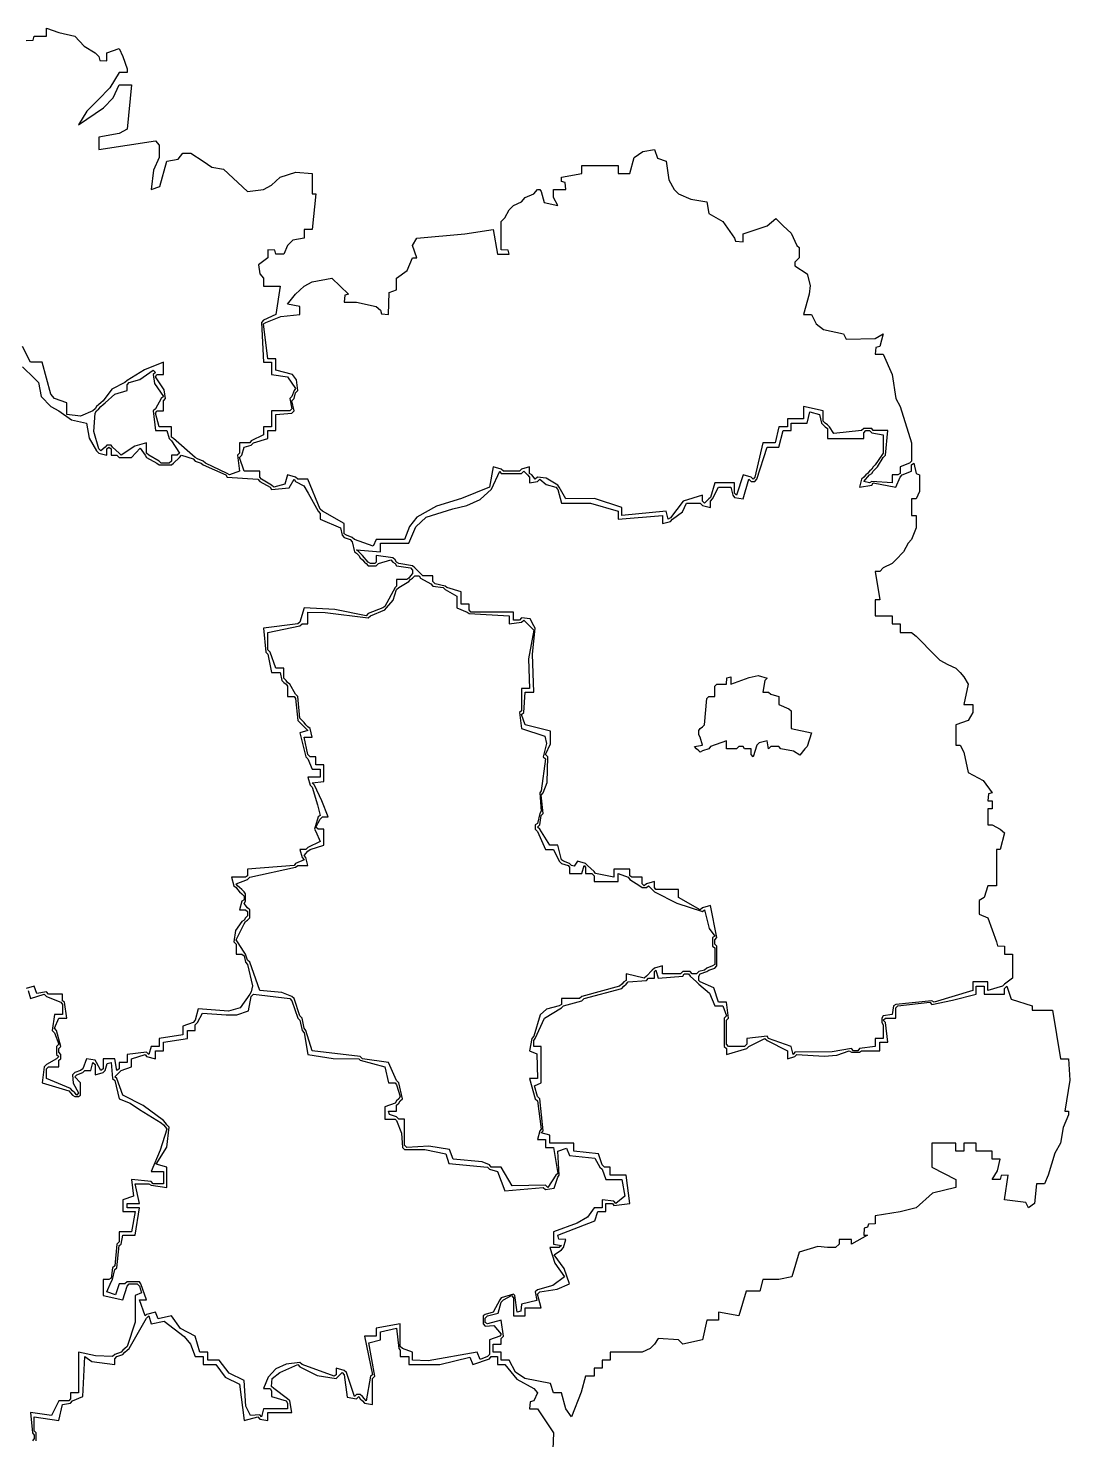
# Model space of a CAD drawing. Extents: x 16 to 685, y 19 to 909.
# Drawn here: x 280 to 685, y 353 to 901 of the extents above; entities that cross this region are included whole.
import ezdxf

# ---------------------------------------------------------------- set-up
doc = ezdxf.new("R2010")
doc.units = 0
for name, color, linetype in [('bay', 7, 'CONTINUOUS'), ('ber', 7, 'CONTINUOUS'), ('bra', 7, 'CONTINUOUS'), ('ham', 7, 'CONTINUOUS'), ('hes', 7, 'CONTINUOUS'), ('mvp', 7, 'CONTINUOUS'), ('nds', 7, 'CONTINUOUS'), ('sac', 7, 'CONTINUOUS'), ('sah', 7, 'CONTINUOUS'), ('sh', 7, 'CONTINUOUS'), ('thu', 7, 'CONTINUOUS')]:
    doc.layers.add(name, color=color, linetype=linetype)

msp = doc.modelspace()

# ---------------------------------------------------------------- linework, layer by layer
at = {"layer": 'bay', "color": 7}
msp.add_lwpolyline([(283.068889, 352.495556), (283.068889, 355.6), (282.222222, 356.446667), (282.222222, 361.808889), (291.817778, 360.397778), (293.228889, 366.606667), (296.333333, 367.171111), (297.18, 368.017778), (301.131111, 369.711111), (301.977778, 385.233333), (304.694167, 383.363611), (313.548889, 382.128889), (313.548889, 384.386667), (314.395556, 385.233333), (316.653333, 386.08), (317.5, 386.926667), (318.346667, 387.773333), (319.193333, 388.337778), (325.966667, 400.191111), (326.813333, 401.037778), (327.66, 397.933333), (332.74, 399.062222), (340.501111, 392.994444), (342.979375, 390.013472), (344.875556, 385.233333), (347.98, 385.233333), (347.98, 382.128889), (352.777778, 382.128889), (356.481944, 377.260556), (362.091111, 374.508889), (363.784444, 360.397778), (369.146667, 361.808889), (369.993333, 360.962222), (373.097778, 360.397778), (373.097778, 363.502222), (382.411111, 363.502222), (381.564444, 368.017778), (380.717778, 368.864444), (375.355556, 372.815556), (374.508889, 373.662222), (374.747014, 376.691701), (377.683889, 379.059722), (384.668889, 382.128889), (385.515556, 381.282222), (392.253611, 377.860278), (399.626667, 376.766667), (400.473333, 377.613333), (401.884444, 379.024444), (402.731111, 378.177778), (403.86, 369.428889), (407.528889, 368.864444), (408.375556, 369.711111), (408.94, 368.864444), (409.786667, 368.017778), (410.633333, 367.171111), (413.737778, 366.606667), (413.737778, 376.766667), (414.584444, 377.613333), (412.326667, 390.595556), (416.842222, 391.724444), (416.842222, 394.828889), (423.051111, 396.24), (423.897778, 388.337778), (424.462222, 387.773333), (424.462222, 385.233333), (427.848889, 385.233333), (427.848889, 382.128889), (439.913889, 382.164167), (451.555556, 384.951111), (452.684444, 382.128889), (459.175556, 384.386667), (459.74, 385.233333), (462.28, 385.233333), (462.28, 382.128889), (465.102222, 382.128889), (469.794167, 376.519722), (476.391111, 372.815556), (477.802222, 371.122222), (476.391111, 368.017778), (474.909444, 367.629722), (474.697778, 364.913333), (477.802222, 364.913333), (484.011111, 355.6), (483.728889, 349.108889)], dxfattribs=at)
at = {"layer": 'ber', "color": 7}
msp.add_lwpolyline([(561.622222, 618.348889), (560.775556, 619.195556), (560.775556, 621.453333), (558.235556, 621.453333), (557.671111, 622.3), (555.977778, 622.3), (555.131111, 621.453333), (551.18, 621.453333), (551.18, 624.557778), (544.971111, 622.3), (544.406667, 621.453333), (541.866667, 620.606667), (541.02, 620.042222), (540.455556, 620.606667), (539.608889, 621.453333), (538.762222, 622.3), (541.866667, 622.864444), (541.02, 625.968889), (540.455556, 626.815556), (540.455556, 628.508889), (541.02, 629.355556), (541.866667, 629.92), (542.713333, 630.766667), (543.56, 640.926667), (544.406667, 641.773333), (546.664444, 641.773333), (546.664444, 645.724444), (547.511111, 646.571111), (551.18, 646.571111), (551.391667, 649.040556), (552.873333, 649.393333), (552.873333, 646.571111), (560.034722, 649.075833), (563.549271, 649.865174), (566.984444, 648.828889), (566.137778, 647.982222), (565.291111, 643.466667), (567.548889, 643.466667), (568.395556, 642.62), (571.5, 641.773333), (571.5, 638.668889), (575.451111, 636.975556), (576.297778, 636.128889), (576.297778, 629.355556), (584.2, 627.662222), (582.506667, 622.3), (581.66, 621.453333), (579.684444, 618.913333), (577.285556, 620.500833), (572.346667, 621.453333), (571.5, 622.3), (568.395556, 622.3), (567.548889, 621.453333), (566.984444, 624.557778), (563.88, 623.711111), (563.033333, 622.864444), (561.622222, 618.348889), (561.622222, 618.348889)], dxfattribs=at)
at = {"layer": 'bra', "color": 7}
msp.add_lwpolyline([(567.548889, 508.846667), (566.984444, 509.693333), (559.082222, 508.846667), (559.082222, 506.588889), (558.235556, 505.742222), (552.026667, 505.742222), (551.18, 506.588889), (551.18, 515.902222), (552.026667, 516.748889), (551.18, 522.957778), (548.075556, 522.957778), (546.241111, 528.496389), (541.02, 530.86), (540.455556, 531.424444), (540.455556, 533.117778), (541.02, 533.964444), (543.56, 534.811111), (544.406667, 535.375556), (546.664444, 536.222222), (547.511111, 537.068889), (547.511111, 544.688889), (546.664444, 545.535556), (546.664444, 547.228889), (547.511111, 548.075556), (544.971111, 560.493333), (541.866667, 559.646667), (541.02, 558.8), (532.553333, 563.597778), (532.553333, 566.702222), (523.804444, 566.702222), (523.24, 567.548889), (523.24, 569.806667), (520.135556, 568.96), (519.288889, 568.113333), (518.442222, 568.96), (518.442222, 571.5), (514.491111, 571.5), (513.644444, 572.064444), (513.644444, 574.604444), (507.435556, 574.604444), (507.435556, 571.5), (500.38, 572.911111), (499.815556, 573.757778), (497.275556, 576.015556), (496.428889, 576.862222), (493.324444, 577.708889), (491.983889, 575.803889), (491.066667, 576.015556), (490.22, 576.862222), (487.962222, 577.708889), (487.115556, 578.273333), (485.704444, 583.917778), (482.6, 583.917778), (478.648889, 590.126667), (477.802222, 590.973333), (478.648889, 591.82), (479.213333, 595.488889), (480.06, 596.335556), (479.213333, 603.391111), (480.06, 604.237778), (481.541667, 608.33), (481.753333, 618.348889), (480.906667, 619.195556), (482.846944, 623.393611), (482.882222, 628.226667), (473.004444, 630.766667), (471.593333, 634.717778), (472.44, 635.564444), (473.004444, 643.466667), (476.391111, 643.466667), (475.826667, 658.212778), (476.955556, 668.302222), (476.391111, 669.148889), (474.98, 671.971111), (471.593333, 672.253333), (470.746667, 671.406667), (468.488889, 671.406667), (468.488889, 674.511111), (451.837778, 674.511111), (451.273333, 675.357778), (451.273333, 677.615556), (448.168889, 677.615556), (448.168889, 682.413333), (442.524444, 684.106667), (441.96, 684.671111), (438.008889, 685.517778), (437.162222, 686.364444), (437.162222, 688.622222), (433.211111, 688.622222), (432.364444, 689.468889), (430.106667, 691.726667), (429.26, 692.573333), (423.897778, 693.42), (423.051111, 693.984444), (422.486667, 694.831111), (421.64, 695.677778), (415.148889, 696.524444), (415.148889, 693.984444), (414.584444, 693.42), (412.891111, 693.42), (412.044444, 693.984444), (411.197778, 694.831111), (410.633333, 695.677778), (409.786667, 696.524444), (408.94, 697.371111), (408.375556, 697.935556), (407.528889, 698.782222), (416.842222, 697.935556), (416.842222, 701.322222), (427.848889, 701.322222), (430.545434, 707.6623), (434.551667, 711.402847), (444.852778, 714.657222), (450.327448, 715.956988), (455.471389, 718.229097), (459.874497, 722.366519), (463.126667, 729.262222), (463.691111, 728.415556), (471.593333, 728.415556), (472.44, 729.262222), (473.851111, 727.851111), (474.697778, 727.004444), (474.697778, 724.746667), (477.802222, 725.311111), (478.648889, 726.157778), (481.118333, 724.076389), (484.857778, 723.053333), (485.704444, 722.206667), (487.115556, 716.844444), (498.439722, 716.879722), (509.128889, 713.74), (509.128889, 710.635556), (526.344444, 712.046667), (526.344444, 708.942222), (529.448889, 709.788889), (530.295556, 710.635556), (534.140833, 713.528333), (535.657778, 716.844444), (541.02, 716.844444), (541.866667, 715.997778), (544.971111, 715.151111), (544.971111, 717.691111), (545.817778, 718.537778), (548.075556, 723.053333), (552.873333, 723.053333), (553.72, 719.948889), (554.284444, 719.102222), (557.671111, 718.537778), (559.928889, 726.157778), (560.775556, 725.311111), (562.186667, 725.311111), (563.033333, 726.157778), (566.984444, 738.575556), (571.5, 738.575556), (573.193333, 745.066667), (576.297778, 745.066667), (576.297778, 747.888889), (582.506667, 747.888889), (583.635556, 752.404444), (587.304444, 751.275556), (588.151111, 747.888889), (588.715556, 747.324444), (589.562222, 746.477778), (590.408889, 745.913333), (590.408889, 741.962222), (604.52, 741.962222), (604.52, 744.22), (605.366667, 745.066667), (606.777778, 745.066667), (607.624444, 744.22), (612.14, 743.373333), (612.14, 736.317778), (611.575556, 735.471111), (609.035556, 731.802222), (608.188889, 730.955556), (607.624444, 730.108889), (606.777778, 729.262222), (605.931111, 728.415556), (605.366667, 727.851111), (604.52, 727.004444), (603.673333, 726.157778), (602.826667, 723.053333), (607.624444, 723.9), (608.188889, 724.746667), (616.937778, 723.053333), (618.631111, 727.004444), (619.477778, 727.851111), (623.146667, 729.262222), (623.146667, 731.802222), (623.993333, 732.366667), (624.910556, 728.415556), (626.251111, 727.851111), (626.251111, 721.36), (624.84, 718.537778), (623.146667, 718.537778), (623.146667, 712.046667), (624.84, 712.046667), (624.84, 707.248889), (623.146667, 702.733333), (621.735556, 701.322222), (620.042222, 697.935556), (616.937778, 694.831111), (615.526667, 693.42), (612.14, 691.726667), (610.728889, 690.315556), (609.035556, 690.315556), (610.728889, 679.308889), (609.035556, 679.308889), (609.035556, 673.1), (615.526667, 673.1), (615.526667, 669.995556), (618.631111, 669.995556), (618.631111, 666.608889), (623.146667, 666.608889), (624.84, 665.197778), (627.944444, 662.093333), (629.355556, 660.682222), (634.153333, 655.884444), (637.257778, 654.191111), (640.362222, 652.78), (642.055556, 651.086667), (643.466667, 649.393333), (645.16, 646.571111), (643.466667, 638.668889), (646.853333, 638.668889), (646.853333, 635.564444), (645.16, 632.46), (640.362222, 630.766667), (640.362222, 622.864444), (642.055556, 622.864444), (643.466667, 620.042222), (645.16, 612.14), (650.875, 609.141389), (654.473333, 604.237778), (652.991667, 603.849722), (652.78, 601.133333), (654.473333, 601.133333), (654.473333, 598.028889), (652.78, 598.028889), (652.78, 591.82), (654.473333, 591.82), (657.577778, 590.126667), (659.271111, 588.715556), (657.577778, 582.224444), (656.166667, 582.224444), (656.166667, 568.113333), (652.78, 568.113333), (651.368889, 563.597778), (649.393333, 562.468889), (649.393333, 557.106667), (652.78, 555.695556), (656.166667, 546.382222), (656.554722, 544.900556), (659.271111, 544.688889), (659.271111, 541.584444), (662.375556, 541.584444), (662.375556, 532.271111), (659.271111, 530.013333), (658.424444, 529.166667), (652.78, 527.473333), (652.78, 530.86), (646.853333, 530.86), (646.853333, 527.473333), (631.895556, 522.957778), (631.048889, 523.522222), (616.937778, 522.111111), (616.091111, 521.546667), (615.526667, 518.16), (612.14, 517.595556), (611.575556, 516.748889), (611.575556, 515.055556), (612.14, 514.208889), (612.14, 508.846667), (609.035556, 508.846667), (609.035556, 505.742222), (602.826667, 504.895556), (602.262222, 504.048889), (600.568889, 504.048889), (599.722222, 504.895556), (592.313889, 503.660833), (577.708889, 503.484444), (577.144444, 502.637778), (576.297778, 505.742222), (567.548889, 508.846667), (567.548889, 508.846667)], dxfattribs=at)
at = {"layer": 'ham', "color": 7}
msp.add_lwpolyline([(331.611111, 732.366667), (330.764444, 733.213333), (326.813333, 735.471111), (325.966667, 736.317778), (325.966667, 740.268889), (321.345278, 739.034167), (316.088889, 735.471111), (315.242222, 736.317778), (312.702222, 738.575556), (312.137778, 739.422222), (310.444444, 739.422222), (309.88, 738.575556), (308.186667, 737.164444), (307.34, 738.011111), (305.470278, 744.713889), (305.928889, 751.84), (306.493333, 752.686667), (307.34, 753.533333), (308.186667, 754.38), (309.033333, 755.226667), (309.88, 755.791111), (313.584167, 759.248333), (318.346667, 760.588889), (318.346667, 762.846667), (319.193333, 763.693333), (323.320833, 764.928056), (328.506667, 768.491111), (329.353333, 767.644444), (328.506667, 766.797778), (329.000556, 763.411111), (332.457778, 758.331111), (331.611111, 757.484444), (329.353333, 753.533333), (328.506667, 752.686667), (329.353333, 745.066667), (333.868889, 745.066667), (334.715556, 741.962222), (335.562222, 741.115556), (338.666667, 736.317778), (337.82, 735.471111), (335.562222, 735.471111), (335.562222, 733.213333), (334.715556, 732.366667), (331.611111, 732.366667), (331.611111, 732.366667)], dxfattribs=at)
at = {"layer": 'hes', "color": 7}
msp.add_lwpolyline([(279.964444, 527.473333), (280.811111, 524.368889), (286.173333, 526.062222), (287.02, 525.215556), (292.664444, 522.957778), (293.228889, 522.111111), (293.228889, 518.16), (290.124444, 518.16), (289.277778, 511.951111), (290.124444, 511.104444), (291.817778, 506.588889), (290.971111, 505.742222), (290.971111, 502.637778), (291.817778, 501.791111), (290.971111, 500.944444), (287.02, 498.686667), (286.173333, 497.84), (285.326667, 491.631111), (295.768889, 488.526667), (296.333333, 487.68), (297.18, 486.833333), (298.026667, 486.268889), (299.437778, 486.268889), (300.284444, 486.833333), (300.284444, 491.631111), (298.026667, 493.888889), (298.873333, 494.735556), (301.131111, 495.582222), (301.977778, 496.428889), (304.235556, 496.428889), (305.082222, 499.533333), (305.928889, 498.686667), (305.928889, 494.735556), (309.033333, 495.582222), (309.88, 496.428889), (310.585556, 499.145278), (312.137778, 499.533333), (312.702222, 493.324444), (313.548889, 492.477778), (315.242222, 485.422222), (319.546111, 483.728889), (323.215, 481.188889), (331.611111, 476.108889), (332.457778, 475.262222), (333.304444, 474.415556), (333.868889, 473.568889), (331.187778, 465.490278), (327.66, 457.2), (332.457778, 457.2), (332.457778, 452.402222), (328.506667, 452.402222), (327.66, 453.248889), (320.04, 454.095556), (320.886667, 447.604444), (316.653333, 446.193333), (316.653333, 441.677778), (321.451111, 441.677778), (320.04, 433.775556), (315.242222, 433.775556), (315.242222, 429.824444), (314.395556, 428.977778), (313.548889, 420.511111), (312.702222, 419.664444), (312.137778, 415.713333), (311.291111, 415.148889), (309.033333, 415.148889), (309.033333, 408.94), (316.653333, 407.246667), (318.346667, 412.608889), (319.193333, 413.455556), (322.297778, 413.455556), (323.144444, 412.608889), (323.991111, 410.068889), (321.451111, 408.94), (321.486389, 398.638889), (318.346667, 389.184444), (317.5, 388.337778), (316.653333, 387.773333), (316.088889, 386.926667), (313.548889, 386.08), (312.702222, 385.233333), (306.07, 385.550833), (299.437778, 386.926667), (299.437778, 371.122222), (296.333333, 371.122222), (296.333333, 368.864444), (295.768889, 368.017778), (291.817778, 368.017778), (288.995556, 362.373333), (280.811111, 363.502222), (281.657778, 355.6), (282.222222, 354.753333), (282.222222, 353.342222), (281.657778, 352.495556)], dxfattribs=at)
at = {"layer": 'mvp', "color": 7}
msp.add_lwpolyline([(406.682222, 702.733333), (405.835556, 703.58), (403.577778, 704.426667), (402.731111, 704.991111), (402.731111, 708.942222), (394.264444, 713.74), (393.417778, 714.586667), (388.62, 726.157778), (384.668889, 726.157778), (383.822222, 727.004444), (380.717778, 727.851111), (379.588889, 724.182222), (375.355556, 723.053333), (374.508889, 723.9), (370.557778, 726.157778), (369.993333, 727.004444), (369.993333, 729.262222), (363.784444, 729.262222), (362.091111, 734.624444), (362.937778, 735.471111), (363.784444, 738.575556), (366.606667, 739.422222), (367.453333, 740.268889), (373.097778, 741.962222), (373.097778, 745.066667), (376.202222, 745.066667), (376.202222, 751.275556), (382.411111, 751.84), (383.257778, 752.686667), (382.411111, 756.637778), (383.257778, 757.484444), (383.822222, 759.742222), (384.668889, 760.588889), (384.17941, 764.760486), (382.658056, 766.868333), (376.202222, 768.491111), (376.202222, 773.006667), (373.097778, 773.006667), (371.404444, 786.553333), (372.251111, 787.117778), (378.1425, 789.410833), (385.515556, 790.222222), (385.515556, 793.326667), (380.717778, 794.173333), (383.822222, 798.124444), (387.208889, 801.228889), (390.313333, 802.922222), (397.933333, 804.333333), (404.424444, 798.124444), (402.942778, 797.736389), (402.731111, 795.02), (405.835556, 795.02), (407.528889, 795.02), (415.148889, 793.326667), (416.842222, 791.915556), (417.230278, 790.433889), (419.946667, 790.222222), (420.228889, 798.688889), (423.051111, 799.817778), (423.051111, 804.333333), (427.108056, 807.226111), (429.26, 812.235556), (430.953333, 812.235556), (429.26, 817.033333), (430.953333, 819.855556), (449.58, 821.548889), (460.586667, 823.242222), (462.28, 813.646667), (466.795556, 813.646667), (466.4075, 815.128333), (463.691111, 815.34), (463.691111, 826.346667), (465.102222, 827.757778), (466.795556, 830.862222), (468.488889, 832.555556), (471.593333, 833.966667), (473.004444, 835.66), (476.391111, 837.071111), (477.802222, 838.764444), (478.648889, 838.764444), (479.213333, 837.917778), (480.342222, 833.684444), (485.704444, 832.555556), (484.011111, 835.66), (484.011111, 838.764444), (488.808889, 838.764444), (488.597222, 841.480833), (487.115556, 841.868889), (487.115556, 843.562222), (495.017778, 844.973333), (495.017778, 848.077778), (509.128889, 848.077778), (509.128889, 844.973333), (513.644444, 844.973333), (515.337778, 851.182222), (518.653889, 853.475278), (523.24, 854.286667), (524.368889, 850.9), (527.755556, 849.771111), (528.778611, 842.468611), (530.86, 838.764444), (532.553333, 837.071111), (537.315833, 834.989722), (543.56, 833.966667), (544.406667, 829.451111), (549.768889, 826.346667), (554.284444, 819.855556), (554.707778, 818.620833), (557.671111, 818.444444), (557.671111, 821.548889), (566.984444, 824.653333), (570.371111, 827.475556), (573.193333, 824.653333), (576.403611, 821.795833), (578.555556, 817.033333), (579.402222, 816.186667), (579.402222, 812.235556), (577.708889, 810.542222), (577.708889, 809.131111), (582.506667, 806.026667), (583.754618, 801.493472), (583.388611, 798.124444), (581.095556, 790.222222), (584.2, 790.222222), (586.060903, 786.531285), (588.927222, 784.401389), (596.617778, 782.602222), (597.746667, 780.626667), (609.035556, 780.908889), (612.14, 782.602222), (610.728889, 777.804444), (609.247222, 777.416389), (609.035556, 774.7), (612.14, 774.7), (615.526667, 766.797778), (616.937778, 757.484444), (618.631111, 754.38), (623.146667, 740.268889), (623.146667, 733.213333), (622.3, 732.366667), (618.631111, 730.955556), (618.631111, 728.415556), (617.784444, 727.851111), (615.526667, 727.851111), (615.526667, 724.746667), (607.624444, 725.311111), (606.777778, 724.746667), (604.52, 725.311111), (605.366667, 726.157778), (605.931111, 727.004444), (606.777778, 727.851111), (607.624444, 728.415556), (608.188889, 729.262222), (609.035556, 730.108889), (609.882222, 730.955556), (612.14, 734.624444), (612.986667, 735.471111), (613.833333, 745.066667), (608.188889, 745.066667), (607.624444, 745.913333), (604.52, 745.913333), (603.673333, 745.066667), (592.948889, 743.937778), (591.255556, 746.477778), (590.408889, 747.324444), (589.562222, 747.888889), (588.715556, 748.735556), (588.715556, 752.686667), (581.095556, 754.38), (581.095556, 749.582222), (574.886667, 749.582222), (574.886667, 746.477778), (571.5, 746.477778), (570.088889, 740.268889), (565.291111, 740.268889), (562.186667, 727.004444), (561.622222, 726.157778), (560.775556, 727.004444), (557.671111, 727.851111), (555.131111, 719.948889), (554.284444, 720.795556), (554.284444, 724.746667), (546.664444, 724.746667), (544.971111, 719.102222), (544.406667, 718.537778), (542.713333, 716.844444), (541.866667, 717.691111), (541.866667, 719.948889), (534.387778, 717.585278), (529.448889, 711.2), (528.602222, 710.635556), (527.755556, 713.74), (510.54, 712.046667), (510.54, 715.151111), (499.991944, 718.643611), (488.808889, 718.537778), (486.268889, 723.053333), (485.704444, 723.9), (481.118333, 726.616389), (477.802222, 727.004444), (476.955556, 726.157778), (475.544444, 727.851111), (474.697778, 728.415556), (474.697778, 730.955556), (471.593333, 730.108889), (470.746667, 729.262222), (464.537778, 729.262222), (463.691111, 730.108889), (460.586667, 730.955556), (459.175556, 723.053333), (448.261493, 718.648021), (438.538056, 715.750833), (430.878368, 711.424896), (428.095282, 707.808372), (426.155556, 702.733333), (415.148889, 702.733333), (414.02, 700.193333), (406.682222, 702.733333), (406.682222, 702.733333)], dxfattribs=at)
at = {"layer": 'nds', "color": 7}
for points in [[(277.706667, 769.902222), (282.222222, 765.386667), (283.915556, 763.693333), (284.938611, 758.295833), (288.713333, 754.38), (291.817778, 752.686667), (296.756667, 749.229444), (302.542222, 747.888889), (303.671111, 742.103333), (306.493333, 737.164444), (307.34, 736.317778), (310.444444, 735.471111), (310.444444, 738.011111), (311.291111, 738.575556), (312.137778, 738.011111), (312.137778, 735.471111), (314.395556, 735.471111), (315.242222, 734.624444), (320.04, 734.624444), (323.426667, 738.293333), (325.402222, 735.471111), (325.966667, 734.624444), (329.917778, 732.366667), (330.764444, 731.802222), (335.562222, 731.802222), (336.408889, 732.366667), (338.666667, 734.624444), (339.513333, 735.471111), (344.028889, 734.06), (344.875556, 733.213333), (347.133333, 732.366667), (347.98, 731.802222), (356.728889, 727.851111), (357.293333, 727.004444), (369.146667, 726.157778), (369.993333, 725.311111), (373.944444, 723.053333), (374.508889, 722.206667), (381.282222, 722.771111), (383.257778, 726.157778), (383.822222, 725.311111), (386.975174, 723.622187), (388.725833, 720.689722), (392.571111, 713.74), (393.417778, 712.893333), (393.417778, 710.635556), (401.32, 707.248889), (401.884444, 704.426667), (402.731111, 703.58), (404.988889, 702.733333), (405.835556, 701.886667), (406.682222, 697.935556), (407.528889, 697.371111), (408.375556, 696.524444), (408.94, 695.677778), (409.786667, 694.831111), (410.633333, 693.984444), (411.197778, 693.42), (412.044444, 692.573333), (415.148889, 692.573333), (415.995556, 693.42), (420.793333, 694.831111), (421.64, 693.984444), (422.486667, 693.42), (423.051111, 692.573333), (428.413333, 691.726667), (429.26, 690.88), (429.26, 689.468889), (428.413333, 688.622222), (427.848889, 687.775556), (427.002222, 687.211111), (423.051111, 687.211111), (423.051111, 684.671111), (422.486667, 684.106667), (418.535556, 676.768889), (417.688889, 676.204444), (412.044444, 673.946667), (411.197778, 673.1), (399.0975, 675.604722), (387.208889, 676.204444), (385.515556, 670.56), (384.668889, 669.995556), (371.404444, 668.302222), (372.251111, 658.988889), (373.097778, 658.142222), (374.508889, 651.086667), (377.895556, 651.086667), (378.46, 647.982222), (379.306667, 647.135556), (380.153333, 646.571111), (380.717778, 645.724444), (380.717778, 641.773333), (383.257778, 641.773333), (383.822222, 640.926667), (384.668889, 632.46), (385.515556, 631.613333), (386.362222, 630.766667), (387.208889, 629.92), (387.773333, 629.355556), (388.62, 628.508889), (385.515556, 627.662222), (387.773333, 618.348889), (388.62, 617.502222), (390.313333, 613.551111), (393.417778, 613.551111), (393.417778, 610.446667), (388.62, 610.446667), (389.466667, 607.342222), (390.313333, 606.495556), (392.394722, 599.616389), (393.417778, 595.488889), (392.571111, 594.924444), (391.16, 590.126667), (391.724444, 589.28), (393.417778, 585.328889), (388.62, 583.071111), (387.773333, 582.224444), (385.515556, 582.224444), (386.362222, 579.12), (387.208889, 578.273333), (383.822222, 576.862222), (383.257778, 576.015556), (365.195556, 574.604444), (365.195556, 572.064444), (364.348889, 571.5), (358.986667, 571.5), (359.833333, 568.113333), (360.68, 567.548889), (361.244444, 566.702222), (362.091111, 565.855556), (362.937778, 565.008889), (363.784444, 564.162222), (363.784444, 562.751111), (362.937778, 562.186667), (362.091111, 558.8), (364.348889, 558.8), (365.195556, 558.235556), (365.195556, 556.542222), (364.348889, 555.695556), (363.784444, 554.848889), (362.937778, 554.284444), (360.433056, 550.756667), (359.833333, 546.382222), (360.68, 545.535556), (360.68, 541.584444), (362.937778, 541.584444), (363.784444, 541.02), (364.348889, 538.48), (365.195556, 537.633333), (367.065278, 529.307778), (366.606667, 526.908889), (366.042222, 526.062222), (362.316007, 520.814653), (357.8225, 519.43), (346.004444, 520.417778), (344.875556, 515.902222), (344.028889, 515.055556), (340.077778, 513.644444), (340.077778, 510.257778), (330.764444, 508.846667), (330.764444, 505.742222), (327.66, 505.742222), (326.813333, 502.637778), (325.966667, 503.484444), (318.346667, 502.637778), (318.346667, 499.533333), (315.242222, 499.533333), (315.242222, 496.993333), (314.395556, 496.428889), (313.548889, 500.944444), (309.033333, 500.944444), (309.033333, 496.993333), (308.186667, 496.428889), (306.493333, 499.533333), (305.928889, 500.38), (302.542222, 500.944444), (301.131111, 496.993333), (300.284444, 496.428889), (298.026667, 495.582222), (297.18, 494.735556), (297.462222, 491.525278), (299.437778, 487.68), (298.873333, 486.833333), (298.873333, 486.833333)], [(298.873333, 486.833333), (298.026667, 487.68), (297.18, 488.526667), (296.333333, 489.373333), (287.02, 493.324444), (287.02, 496.993333), (287.866667, 497.84), (291.817778, 497.84), (291.817778, 500.38), (292.664444, 500.944444), (292.664444, 502.637778), (291.817778, 503.484444), (291.817778, 504.895556), (292.664444, 505.742222), (290.971111, 511.951111), (290.124444, 512.797778), (291.817778, 516.748889), (294.922222, 516.748889), (294.075556, 522.957778), (293.228889, 523.522222), (293.228889, 526.062222), (287.866667, 526.062222), (287.02, 526.908889), (283.351111, 526.344444), (282.222222, 529.166667), (279.117778, 528.32)]]:
    msp.add_lwpolyline(points, dxfattribs=at)
at = {"layer": 'sac', "color": 7}
msp.add_lwpolyline([(488.808889, 364.913333), (487.115556, 371.122222), (484.011111, 371.122222), (482.882222, 374.791111), (472.933889, 376.660833), (469.309097, 379.117049), (466.795556, 383.822222), (463.691111, 383.822222), (463.691111, 386.926667), (460.586667, 386.926667), (460.586667, 390.031111), (463.691111, 390.031111), (463.691111, 392.288889), (464.537778, 393.135556), (463.691111, 399.344444), (458.328889, 397.933333), (457.482222, 398.497778), (457.482222, 400.191111), (458.328889, 401.037778), (462.562222, 402.166667), (463.691111, 406.4), (464.537778, 407.246667), (467.642222, 408.94), (468.488889, 408.093333), (468.488889, 401.037778), (473.004444, 401.037778), (473.004444, 404.142222), (479.213333, 404.142222), (477.802222, 409.504444), (478.648889, 410.351111), (485.386944, 411.374167), (490.22, 413.455556), (488.209167, 419.523333), (484.293333, 424.744444), (487.115556, 426.72), (487.962222, 427.566667), (488.808889, 430.671111), (486.0925, 430.882778), (485.704444, 432.364444), (500.097778, 438.008889), (501.226667, 441.677778), (504.331111, 441.677778), (504.331111, 444.782222), (506.871111, 444.782222), (507.435556, 443.935556), (513.644444, 444.782222), (512.233333, 455.788889), (506.024444, 455.788889), (506.024444, 458.893333), (503.766667, 458.893333), (502.92, 459.74), (501.508889, 463.973333), (491.913333, 465.102222), (491.913333, 468.206667), (482.6, 468.206667), (482.6, 471.311111), (479.213333, 472.157778), (480.06, 473.004444), (478.648889, 485.422222), (477.802222, 486.268889), (476.673333, 490.502222), (479.213333, 491.631111), (479.213333, 505.742222), (476.391111, 505.742222), (476.391111, 508), (476.955556, 508.846667), (480.553889, 516.678333), (487.115556, 520.7), (487.962222, 521.546667), (495.017778, 523.522222), (495.864444, 524.368889), (510.54, 528.32), (511.386667, 529.166667), (512.233333, 530.013333), (513.08, 530.86), (520.135556, 531.424444), (520.982222, 532.271111), (523.24, 532.271111), (523.24, 534.811111), (523.804444, 535.375556), (524.651111, 532.271111), (534.246667, 533.117778), (534.811111, 533.964444), (536.504444, 533.964444), (537.068889, 533.117778), (539.608889, 530.86), (540.455556, 530.013333), (544.618333, 526.415), (546.664444, 521.546667), (549.768889, 521.546667), (551.18, 517.595556), (550.333333, 516.748889), (550.333333, 505.742222), (551.18, 504.895556), (551.18, 502.637778), (559.082222, 504.895556), (559.928889, 505.742222), (566.137778, 508.846667), (566.984444, 508), (574.886667, 504.048889), (574.886667, 500.944444), (577.708889, 501.791111), (578.555556, 502.637778), (589.138889, 501.9675), (594.113056, 502.359965), (598.875556, 504.048889), (599.722222, 503.484444), (602.826667, 503.484444), (603.673333, 504.048889), (610.728889, 504.048889), (610.728889, 507.435556), (613.833333, 507.435556), (612.986667, 515.055556), (612.14, 515.902222), (612.986667, 516.748889), (616.937778, 516.748889), (616.937778, 520.7), (617.784444, 521.546667), (630.202222, 522.957778), (631.048889, 522.111111), (639.021667, 523.769167), (648.264444, 526.062222), (648.264444, 529.166667), (651.368889, 529.166667), (651.368889, 526.062222), (659.271111, 526.062222), (659.271111, 528.32), (660.117778, 529.166667), (661.811111, 524.086667), (669.995556, 521.546667), (669.995556, 519.853333), (677.897778, 519.853333), (681.002222, 500.944444), (684.106667, 500.944444), (684.565278, 492.689444), (682.695556, 480.624444), (684.106667, 480.624444), (684.106667, 479.213333), (682.025278, 474.239167), (681.002222, 468.206667), (678.709167, 464.326111), (676.204444, 455.788889), (674.793333, 452.402222), (671.688889, 452.402222), (670.842222, 444.782222), (668.584444, 443.088889), (667.455556, 445.064444), (659.271111, 446.193333), (660.682222, 455.788889), (657.965833, 455.577222), (657.577778, 454.095556), (654.473333, 454.095556), (656.554722, 457.411667), (657.577778, 461.997778), (654.473333, 461.997778), (654.473333, 465.102222), (648.264444, 465.102222), (648.264444, 468.206667), (643.466667, 468.206667), (643.466667, 465.102222), (640.362222, 465.102222), (640.362222, 468.206667), (631.048889, 468.206667), (631.048889, 458.893333), (640.362222, 454.095556), (640.362222, 450.991111), (631.225278, 448.733333), (624.84, 443.088889), (618.736944, 441.536667), (609.035556, 439.984444), (609.035556, 436.88), (606.319167, 436.703611), (605.931111, 435.468889), (604.696389, 435.080833), (604.52, 432.364444), (605.931111, 432.364444), (599.722222, 428.977778), (599.722222, 430.671111), (594.924444, 430.671111), (594.924444, 428.977778), (593.513333, 427.566667), (590.408889, 427.566667), (586.704722, 427.99), (579.402222, 425.873333), (576.58, 416.277778), (571.5, 415.148889), (565.291111, 415.148889), (564.162222, 410.633333), (558.8, 410.633333), (555.977778, 401.037778), (548.075556, 402.448889), (548.075556, 399.344444), (543.56, 399.344444), (541.866667, 391.724444), (534.246667, 390.031111), (532.553333, 391.724444), (524.651111, 392.288889), (523.24, 390.031111), (521.546667, 388.337778), (518.442222, 386.926667), (506.024444, 386.926667), (506.024444, 383.822222), (502.92, 383.822222), (502.92, 380.717778), (499.815556, 380.717778), (499.815556, 377.613333), (496.428889, 377.613333), (494.700278, 371.404444), (491.066667, 361.808889), (488.808889, 364.913333), (488.808889, 364.913333)], dxfattribs=at)
at = {"layer": 'sah', "color": 7}
msp.add_lwpolyline([(459.74, 458.893333), (459.175556, 459.74), (456.353333, 460.868889), (445.064444, 461.997778), (443.653333, 465.666667), (435.539444, 466.936667), (427.002222, 466.513333), (426.155556, 467.36), (426.155556, 477.52), (423.897778, 477.52), (423.051111, 478.366667), (420.334722, 479.283889), (419.946667, 480.624444), (423.051111, 480.624444), (423.051111, 482.882222), (423.897778, 483.728889), (424.462222, 484.575556), (425.308889, 485.422222), (423.897778, 491.631111), (423.051111, 492.477778), (419.946667, 499.533333), (409.786667, 500.944444), (408.94, 501.791111), (390.313333, 504.048889), (387.773333, 511.951111), (387.208889, 512.797778), (386.362222, 516.748889), (385.515556, 517.595556), (383.257778, 524.368889), (382.411111, 525.215556), (378.530556, 526.767778), (369.993333, 527.473333), (366.042222, 538.48), (365.195556, 539.326667), (364.348889, 541.584444), (363.784444, 542.431111), (361.244444, 546.382222), (360.68, 547.228889), (363.784444, 553.437778), (364.348889, 554.284444), (365.195556, 554.848889), (366.042222, 555.695556), (366.042222, 558.8), (365.195556, 559.646667), (363.784444, 561.34), (364.348889, 562.186667), (364.348889, 565.008889), (363.784444, 565.855556), (362.937778, 566.702222), (362.091111, 567.548889), (361.244444, 568.113333), (360.68, 568.96), (365.195556, 570.653333), (366.042222, 571.5), (383.822222, 575.451111), (384.668889, 576.015556), (388.62, 576.015556), (387.773333, 579.12), (387.208889, 579.966667), (388.62, 581.66), (389.466667, 582.224444), (394.828889, 583.917778), (394.828889, 590.126667), (392.571111, 590.126667), (391.724444, 590.973333), (393.417778, 594.077778), (394.264444, 594.924444), (396.522222, 594.924444), (394.052778, 601.133333), (391.16, 607.342222), (390.313333, 608.188889), (394.828889, 608.753333), (394.828889, 615.244444), (391.724444, 615.244444), (391.724444, 618.348889), (389.466667, 618.348889), (388.62, 619.195556), (387.208889, 625.968889), (390.313333, 625.968889), (389.466667, 629.355556), (388.62, 629.92), (387.773333, 630.766667), (387.208889, 631.613333), (386.362222, 632.46), (385.515556, 633.306667), (384.668889, 641.773333), (383.822222, 642.62), (381.564444, 646.571111), (380.717778, 647.135556), (380.153333, 647.982222), (379.306667, 648.828889), (379.306667, 652.78), (376.202222, 652.78), (373.944444, 658.988889), (373.097778, 659.835556), (373.097778, 666.608889), (385.515556, 669.148889), (386.362222, 669.995556), (388.62, 669.995556), (388.62, 674.511111), (395.358056, 674.334722), (412.044444, 672.253333), (412.891111, 673.1), (418.535556, 675.357778), (419.1, 676.204444), (421.710556, 679.203056), (423.051111, 683.26), (423.897778, 684.106667), (427.848889, 686.364444), (428.413333, 687.211111), (429.26, 687.775556), (430.106667, 688.622222), (431.8, 688.622222), (432.364444, 687.775556), (436.315556, 685.517778), (437.162222, 684.671111), (441.113333, 684.106667), (441.96, 683.26), (446.475556, 680.72), (446.475556, 676.204444), (450.426667, 674.511111), (451.273333, 673.946667), (466.795556, 673.1), (466.795556, 669.995556), (471.593333, 670.56), (472.44, 671.406667), (475.544444, 668.302222), (476.391111, 667.455556), (474.274444, 656.378333), (474.697778, 644.877778), (471.593333, 644.877778), (471.593333, 636.128889), (470.746667, 635.564444), (471.593333, 629.355556), (480.589167, 626.286389), (481.316771, 623.521493), (480.06, 618.348889), (480.906667, 617.502222), (479.213333, 605.084444), (478.648889, 604.237778), (479.213333, 597.182222), (478.648889, 596.335556), (477.802222, 592.384444), (476.955556, 591.82), (476.955556, 590.126667), (477.802222, 589.28), (480.906667, 582.224444), (484.011111, 582.224444), (486.268889, 577.708889), (487.115556, 576.862222), (489.655556, 576.015556), (490.22, 575.451111), (490.22, 572.911111), (495.017778, 572.911111), (495.864444, 576.015556), (496.428889, 575.451111), (496.428889, 572.911111), (498.968889, 572.911111), (499.815556, 572.064444), (499.815556, 569.806667), (509.128889, 569.806667), (509.128889, 572.911111), (513.08, 571.5), (513.644444, 570.653333), (517.595556, 568.113333), (518.442222, 567.548889), (520.135556, 567.548889), (520.982222, 568.113333), (522.393333, 566.702222), (523.24, 565.855556), (531.918333, 561.410556), (541.866667, 558.235556), (542.713333, 558.8), (544.477222, 551.603333), (546.664444, 548.64), (545.817778, 548.075556), (545.817778, 544.688889), (546.664444, 544.124444), (546.664444, 537.633333), (545.817778, 537.068889), (543.56, 536.222222), (542.713333, 535.375556), (540.455556, 534.811111), (539.608889, 533.964444), (537.915556, 533.964444), (537.068889, 534.811111), (534.246667, 534.811111), (533.4, 533.964444), (526.344444, 533.964444), (526.344444, 537.068889), (523.24, 536.222222), (522.393333, 535.375556), (520.135556, 533.117778), (519.288889, 532.271111), (512.233333, 533.964444), (512.233333, 531.424444), (511.386667, 530.86), (510.54, 530.013333), (509.693333, 529.166667), (495.017778, 525.215556), (494.171111, 524.368889), (487.115556, 524.368889), (487.115556, 522.111111), (486.268889, 521.546667), (481.352049, 520.210521), (478.895833, 518.054167), (476.391111, 509.693333), (475.544444, 508.846667), (474.697778, 504.048889), (477.52, 502.92), (477.802222, 493.324444), (474.697778, 493.324444), (476.955556, 485.422222), (477.802222, 484.575556), (479.213333, 473.568889), (478.648889, 473.004444), (477.802222, 469.617778), (480.906667, 469.617778), (480.906667, 466.513333), (484.011111, 466.513333), (485.704444, 456.353333), (484.857778, 455.788889), (481.753333, 450.991111), (480.906667, 451.837778), (467.924444, 451.555556), (463.691111, 458.893333), (459.74, 458.893333), (459.74, 458.893333)], dxfattribs=at)
at = {"layer": 'sh', "color": 7}
for points in [[(279.117778, 896.62), (281.834167, 896.831667), (282.222222, 898.313333), (287.02, 898.313333), (287.02, 901.417778), (291.817778, 899.724444), (298.026667, 898.313333), (301.660278, 894.432778), (305.928889, 891.822222), (307.34, 890.411111), (307.728056, 888.929444), (310.444444, 888.717778), (310.444444, 891.822222), (315.242222, 893.515556), (316.653333, 890.411111), (318.346667, 885.613333), (318.346667, 884.202222), (315.242222, 884.202222), (311.661528, 878.249097), (307.128333, 873.618889), (302.700972, 869.200347), (299.437778, 863.882222), (309.139167, 870.479167), (312.89184, 874.320035), (315.242222, 879.404444), (320.04, 879.404444), (318.346667, 862.188889), (315.242222, 860.495556), (307.34, 859.084444), (307.34, 854.286667), (329.353333, 857.673333), (330.764444, 855.98), (330.764444, 852.875556), (330.764444, 851.182222), (328.683056, 846.243333), (327.66, 838.764444), (331.046667, 839.893333), (333.868889, 849.771111), (338.243333, 850.5825), (340.077778, 852.875556), (343.182222, 852.875556), (347.98, 849.771111), (351.296111, 847.478056), (355.882222, 846.666667), (365.195556, 837.917778), (371.404444, 838.764444), (374.508889, 840.457778), (377.895556, 843.562222), (383.892778, 845.537778), (390.313333, 844.973333), (390.313333, 837.071111), (391.724444, 837.071111), (390.313333, 823.242222), (387.208889, 823.242222), (387.208889, 819.855556), (382.799167, 819.079444), (380.717778, 817.033333), (379.306667, 813.646667), (376.202222, 813.646667), (375.814167, 815.128333), (373.097778, 815.34), (373.097778, 812.235556), (369.428889, 809.413333), (369.993333, 806.026667), (371.404444, 804.333333), (371.404444, 801.228889), (377.895556, 801.228889), (376.202222, 790.222222), (371.404444, 787.964444), (370.557778, 787.117778), (371.404444, 771.595556), (374.508889, 771.595556), (374.508889, 766.797778), (380.717778, 765.951111), (383.822222, 761.435556), (383.257778, 760.588889), (382.411111, 758.331111), (381.564444, 757.484444), (382.411111, 753.533333), (381.564444, 752.686667), (374.508889, 752.686667), (374.508889, 746.477778), (371.404444, 746.477778), (371.404444, 743.373333), (366.606667, 741.115556), (366.042222, 740.268889), (362.091111, 740.268889), (362.091111, 736.317778), (361.244444, 735.471111), (362.091111, 729.262222), (358.14, 727.851111), (358.14, 727.851111)], [(358.14, 727.851111), (357.293333, 728.415556), (348.826667, 732.366667), (347.98, 733.213333), (345.722222, 734.06), (344.875556, 734.624444), (336.408889, 741.962222), (335.562222, 742.526667), (335.562222, 746.477778), (330.764444, 746.477778), (329.353333, 751.84), (329.917778, 752.686667), (332.457778, 752.686667), (332.457778, 756.637778), (333.304444, 757.484444), (332.810556, 760.871111), (329.353333, 765.951111), (329.917778, 766.797778), (332.457778, 766.797778), (332.457778, 771.595556), (325.084722, 768.702778), (318.346667, 764.54), (317.5, 763.693333), (312.42, 761.118056), (309.033333, 756.637778), (308.186667, 755.791111), (307.34, 755.226667), (306.493333, 754.38), (305.928889, 753.533333), (305.082222, 752.686667), (300.319722, 750.711111), (294.922222, 751.275556), (294.922222, 755.791111), (290.124444, 757.484444), (288.713333, 759.177778), (285.326667, 771.595556), (280.811111, 771.595556), (277.706667, 777.804444)]]:
    msp.add_lwpolyline(points, dxfattribs=at)
at = {"layer": 'thu', "color": 7}
msp.add_lwpolyline([(325.966667, 401.602222), (325.402222, 401.037778), (323.144444, 407.246667), (325.966667, 407.246667), (323.708889, 413.455556), (323.144444, 414.302222), (318.346667, 414.302222), (317.5, 413.455556), (315.242222, 413.455556), (313.831111, 409.222222), (310.444444, 410.351111), (312.137778, 414.302222), (312.702222, 415.148889), (313.548889, 419.1), (314.395556, 419.664444), (315.242222, 428.413333), (316.088889, 428.977778), (316.653333, 432.364444), (321.451111, 432.364444), (323.144444, 443.088889), (318.346667, 443.088889), (318.346667, 444.782222), (323.144444, 444.782222), (321.451111, 452.402222), (326.813333, 452.402222), (327.66, 451.837778), (333.868889, 450.991111), (333.868889, 458.893333), (329.635556, 460.022222), (333.868889, 466.583889), (334.715556, 474.415556), (333.868889, 475.262222), (333.304444, 476.108889), (332.457778, 476.955556), (324.661389, 482.741111), (316.653333, 486.833333), (314.395556, 493.324444), (313.548889, 493.888889), (315.242222, 495.582222), (316.088889, 496.428889), (320.04, 497.84), (320.04, 500.944444), (325.402222, 502.637778), (325.966667, 501.791111), (329.353333, 500.944444), (329.353333, 504.048889), (332.457778, 504.048889), (332.457778, 507.435556), (341.771111, 508.846667), (341.771111, 511.951111), (344.875556, 511.951111), (344.875556, 514.208889), (345.722222, 515.055556), (347.697778, 518.724444), (356.799444, 518.089444), (361.032778, 518.089444), (365.477778, 519.571111), (366.606667, 525.215556), (367.453333, 526.062222), (381.564444, 524.368889), (382.411111, 523.522222), (384.668889, 516.748889), (385.515556, 515.902222), (386.362222, 511.951111), (387.208889, 511.104444), (388.62, 502.637778), (398.391944, 501.050278), (408.375556, 500.944444), (408.94, 500.38), (418.535556, 497.84), (419.946667, 491.631111), (422.486667, 491.631111), (423.051111, 490.784444), (424.462222, 486.268889), (423.897778, 485.422222), (423.051111, 484.575556), (422.486667, 483.728889), (418.535556, 482.317778), (418.535556, 477.52), (422.486667, 477.52), (423.051111, 476.955556), (425.026667, 472.051944), (425.308889, 466.513333), (426.155556, 465.666667), (434.093056, 465.666667), (442.242222, 463.973333), (443.371111, 460.304444), (458.328889, 458.893333), (459.175556, 458.046667), (462.28, 457.2), (465.102222, 449.58), (480.06, 450.991111), (480.906667, 450.144444), (484.293333, 450.708889), (485.704444, 454.942222), (486.268889, 455.788889), (485.704444, 465.102222), (489.091111, 466.231111), (490.22, 463.408889), (500.097778, 462.28), (502.073333, 458.893333), (502.92, 458.046667), (504.331111, 454.095556), (510.54, 454.095556), (511.668889, 447.604444), (508.282222, 444.782222), (507.435556, 445.628889), (502.92, 446.193333), (502.92, 443.088889), (499.815556, 443.088889), (497.266736, 439.450868), (493.183333, 437.056389), (484.011111, 433.775556), (484.011111, 428.977778), (487.115556, 428.413333), (486.268889, 427.566667), (482.6, 427.566667), (484.469722, 421.498889), (488.244444, 416.277778), (483.764167, 412.891111), (477.802222, 411.197778), (476.955556, 410.351111), (477.52, 406.964444), (471.593333, 405.553333), (471.381667, 402.836944), (469.9, 402.448889), (469.053333, 408.94), (468.488889, 409.504444), (463.691111, 408.093333), (463.126667, 407.246667), (460.586667, 402.448889), (457.482222, 401.602222), (456.635556, 401.037778), (456.635556, 397.933333), (457.482222, 397.086667), (460.868889, 397.368889), (463.691111, 393.982222), (463.126667, 393.135556), (459.175556, 391.724444), (459.175556, 386.08), (458.328889, 385.233333), (455.506667, 384.104444), (454.377778, 386.926667), (435.363056, 383.575278), (429.26, 383.822222), (429.26, 386.926667), (425.308889, 388.337778), (424.462222, 389.184444), (424.462222, 397.933333), (415.148889, 396.24), (415.148889, 393.135556), (410.633333, 393.135556), (413.737778, 378.177778), (412.891111, 377.613333), (411.197778, 368.017778), (410.633333, 368.864444), (409.786667, 369.711111), (408.94, 370.557778), (407.528889, 370.557778), (406.682222, 369.711111), (403.577778, 379.024444), (402.731111, 379.871111), (399.626667, 380.717778), (399.626667, 378.177778), (398.78, 377.613333), (386.362222, 382.128889), (385.515556, 382.975556), (380.215069, 382.340556), (376.131667, 380.435556), (373.212431, 377.260556), (371.404444, 372.815556), (373.944444, 372.815556), (374.508889, 371.968889), (374.508889, 369.711111), (380.153333, 368.017778), (380.717778, 367.171111), (380.717778, 364.913333), (371.404444, 364.913333), (370.557778, 361.808889), (369.993333, 362.655556), (366.324444, 362.373333), (364.525278, 365.971667), (363.784444, 375.92), (358.034167, 378.812778), (354.188889, 383.822222), (349.673333, 383.822222), (349.673333, 386.926667), (346.568889, 386.926667), (344.875556, 393.135556), (339.054722, 396.134167), (335.562222, 401.037778), (330.482222, 399.908889), (329.353333, 402.448889), (325.966667, 401.602222), (325.966667, 401.602222)], dxfattribs=at)

doc.saveas('drawing.dxf')
